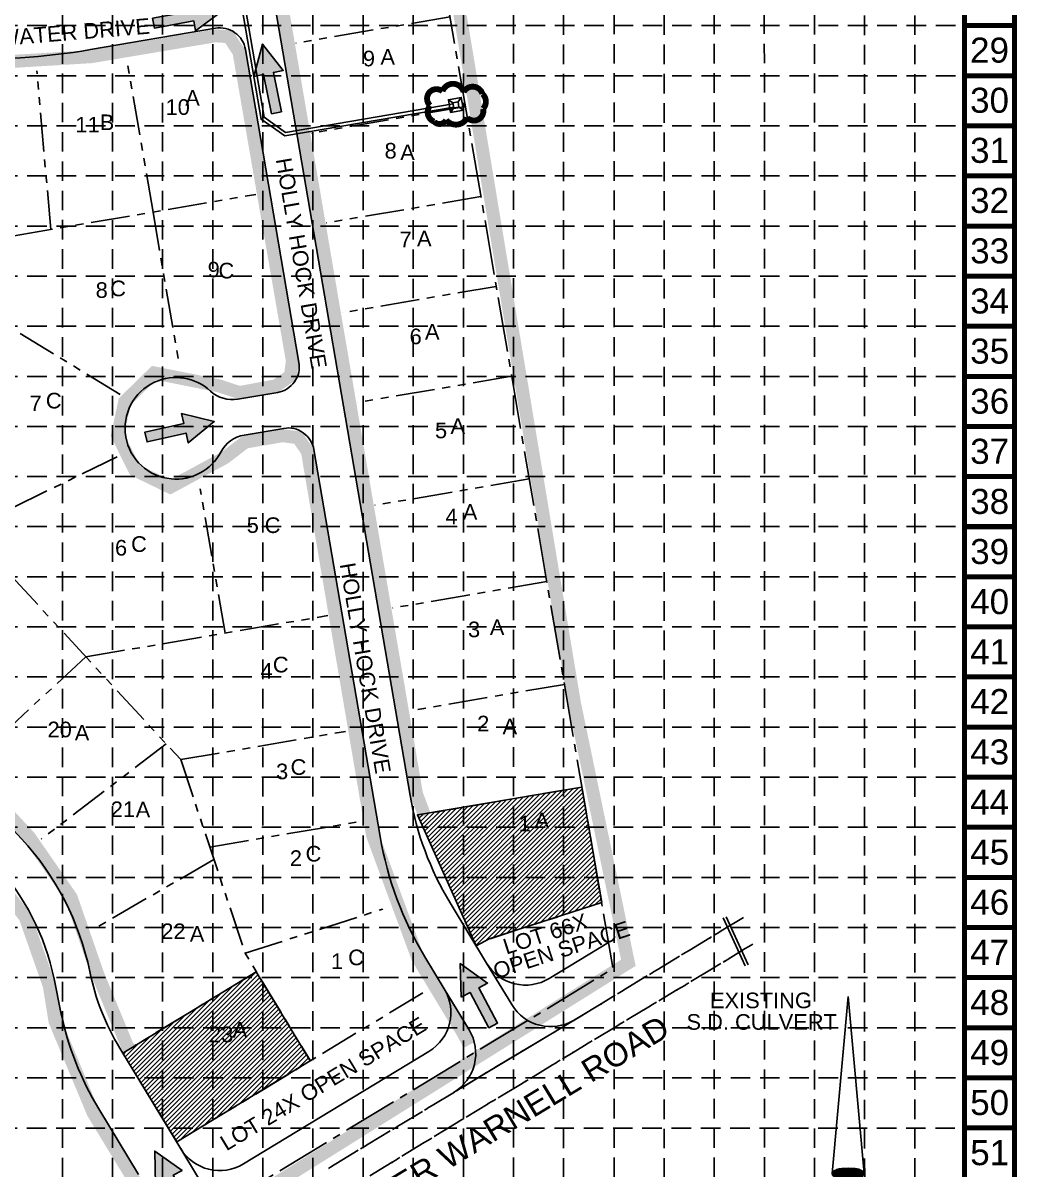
# Model space of a CAD drawing. Header units: inches. Extents: x 2374673 to 2376216, y 6907678 to 6910144.
# Drawn here: x 2375453 to 2376216, y 6908148 to 6909028 of the extents above; entities that cross this region are included whole.
import ezdxf
from ezdxf.enums import TextEntityAlignment as Align

# ---------------------------------------------------------------- set-up
doc = ezdxf.new("R2010")
doc.units = ezdxf.units.IN
doc.header["$LTSCALE"] = 60
doc.header["$MEASUREMENT"] = 0
for name, pattern in [('DASHED', [0.75, 0.5, -0.25]), ('EOA', [0.88, 0.5, 0.04, 0.08, 0.08, 0.04, 0.04, 0.05, -0.05]), ('HIDDEN', [0.375, 0.25, -0.125]), ('LONG_SHORT_DASH', [1, 0.7, -0.1, 0.1, -0.1]), ('LONG_TWO_SHORT', [1, 0.5, -0.1, 0.1, -0.1, 0.1, -0.1])]:
    doc.linetypes.add(name, pattern=pattern)
for name, color, linetype in [('ARROWS', 252, 'Continuous'), ('BASE', 7, 'Continuous'), ('BOUNDARY', 13, 'Continuous'), ('CURB', 5, 'Continuous'), ('Erosion Blanket', 84, 'Continuous'), ('GRADING_PAD-TEXT', 11, 'Continuous'), ('GRID', 254, 'DASHED'), ('Inlet Protection', 5, 'Continuous'), ('Limits of Disturbance', 1, 'Continuous'), ('LOT__40', 4, 'Continuous'), ('LOT_LINES', 13, 'LONG_TWO_SHORT'), ('NARROW', 7, 'Continuous'), ('PAVRD', 5, 'EOA'), ('PIPE', 4, 'Continuous'), ('SD_PIPE', 1, 'Continuous'), ('SODDED LOT', 2, 'Continuous')]:
    doc.layers.add(name, color=color, linetype=linetype)
doc.styles.get("Standard").update_dxf_attribs({"font": 'ARIAL.TTF'})
pattern_1 = [(45, (0, 0), (-1.767766953, 1.767766953), [])]

# ---------------------------------------------------------------- blocks, each defined once
blk = doc.blocks.new('North Arrow')
at = {"layer": 'NARROW'}
for p, q in [((32.43, 3.06), (32.43, 4.63)), ((0, 0), (22.36, 2)), ((28.77, -2.09), (34.02, 2.32)), ((36.18, 2.33), (30.46, 2.33)), ((36.16, 2.32), (31.04, -2.09)), ((39.1, 0.01), (59.96, 2.11)), ((0, 0), (22.33, -2.02)), ((31.2, -0.05), (21.66, -0.05)), ((21.66, -0.05), (21.66, -0.05)), ((57.45, -0.05), (33.41, -0.05)), ((59.83, -2.14), (39.04, -0.01)), ((57.69, -0.03), (57.77, -0.01)), ((57.77, -0.05), (57.69, -0.03)), ((28.77, -2.09), (34.95, -2.09)), ((32.43, -4.26), (32.43, -2.8))]:
    blk.add_line(p, q, dxfattribs=at)
blk.add_lwpolyline([(22.36, -2.03), (22.59, -1.93, 0.091577), (22.87, -1.44, 0.048306), (23.03, -0.75), (23.07, -0.01), (23.01, 0.82, 0.048306), (22.87, 1.42, 0.091577), (22.59, 1.91), (22.36, 2.01), (22.14, 1.91, 0.091577), (21.86, 1.42, 0.048306), (21.72, 0.82), (21.66, -0.01), (21.72, -0.83, 0.048306), (21.86, -1.44, 0.091577), (22.14, -1.93)], format="xyb", close=True, dxfattribs=at)
for points in [[(57.46, -0.03), (57.44, 0.08, -0.066818), (57.67, 0.47, -0.03073), (58.01, 0.84), (58.52, 1.29), (59.07, 1.7, -0.03073), (59.5, 1.95, -0.066818), (59.93, 2.1), (60.04, 2.06)], [(60.04, 2.06), (60.05, 1.95, -0.066818), (59.82, 1.56, -0.03073), (59.43, 1.14), (58.97, 0.74), (58.42, 0.33, -0.03073), (57.99, 0.08, -0.036692), (57.76, -0.02)], [(57.46, -0.04), (57.44, -0.15, 0.066818), (57.67, -0.54, 0.03073), (58.01, -0.9), (58.52, -1.36), (59.07, -1.77, 0.03073), (59.5, -2.02, 0.066818), (59.93, -2.17), (60.04, -2.13)], [(60.04, -2.13), (60.05, -2.01, 0.066818), (59.82, -1.63, 0.03073), (59.43, -1.2), (58.97, -0.8), (58.42, -0.4, 0.03073), (57.99, -0.15, 0.036692), (57.76, -0.05)]]:
    blk.add_lwpolyline(points, format="xyb", dxfattribs=at)
for centre, start, end in [((30.46, 3.86), 178.8769, 270), ((34.95, -3.62), 358.8769, 90)]:
    blk.add_arc(centre, 1.53, start, end, dxfattribs=at)
for points in [[(23.02, 0.75), (21.85, 1.42), (22.87, 1.44), (22.14, 1.91)], [(22.87, 1.44), (22.14, 1.91), (22.59, 1.91), (22.36, 2)], [(31.05, -2.09), (36.15, 2.36), (28.75, -2.06), (34.01, 2.36)], [(59.26, 1), (58.69, 1.42), (59.45, 1.15), (59, 1.65)], [(59.45, 1.15), (59, 1.65), (59.62, 1.34), (59.28, 1.82)], [(59.62, 1.34), (59.28, 1.82), (59.81, 1.55), (59.49, 1.95)], [(59.81, 1.55), (59.49, 1.95), (59.93, 1.73), (59.69, 2.04)], [(59.93, 1.73), (59.69, 2.04), (60.05, 1.94), (59.93, 2.1)], [(60.05, 1.94), (59.93, 2.1), (60.04, 2.06)], [(23.03, -0.76), (21.67, -0.05), (23.07, -0.05), (21.72, 0.82)], [(23.07, -0.05), (21.72, 0.82), (23.02, 0.75), (21.85, 1.42)], [(57.44, 0.08), (57.7, -0.01), (57.5, 0.21), (57.77, -0.01)], [(57.45, -0.04), (57.69, -0.02), (57.44, 0.08), (57.7, -0.01)], [(57.5, 0.21), (57.77, -0.01), (57.6, 0.39), (57.94, 0.06)], [(57.6, 0.39), (57.94, 0.06), (57.68, 0.5), (58.07, 0.13)], [(57.68, 0.5), (58.07, 0.13), (57.84, 0.66), (58.29, 0.26)], [(57.84, 0.66), (58.29, 0.26), (58.03, 0.86), (58.52, 0.41)], [(58.03, 0.86), (58.52, 0.41), (58.26, 1.07), (58.73, 0.57)], [(58.26, 1.07), (58.73, 0.57), (58.52, 1.3), (59.05, 0.81)], [(58.52, 1.3), (59.05, 0.81), (58.7, 1.42), (59.26, 0.99)], [(22.87, -1.44), (21.72, -0.87), (23.03, -0.76), (21.67, -0.05)], [(22.58, -1.93), (21.86, -1.45), (22.87, -1.44), (21.72, -0.87)], [(22.36, -2.01), (22.14, -1.93), (22.58, -1.93), (21.86, -1.45)], [(57.44, -0.14), (57.69, -0.02), (57.45, -0.04), (57.69, -0.02)], [(57.46, -0.19), (57.7, -0.03), (57.44, -0.14), (57.69, -0.02)], [(57.53, -0.33), (57.76, -0.05), (57.46, -0.19), (57.7, -0.03)], [(57.63, -0.48), (57.9, -0.1), (57.53, -0.33), (57.76, -0.05)], [(57.78, -0.66), (58.09, -0.2), (57.63, -0.48), (57.9, -0.1)], [(57.97, -0.87), (58.34, -0.35), (57.78, -0.66), (58.09, -0.2)], [(58.24, -1.11), (58.61, -0.54), (57.97, -0.87), (58.34, -0.35)], [(58.61, -1.43), (58.93, -0.77), (58.24, -1.11), (58.61, -0.54)], [(58.91, -1.64), (59.2, -1), (58.61, -1.43), (58.93, -0.77)], [(59.12, -1.79), (59.57, -1.36), (58.92, -1.65), (59.2, -1.01)], [(59.35, -1.93), (59.81, -1.62), (59.12, -1.79), (59.57, -1.36)], [(59.54, -1.32), (59.41, -1.18), (59.21, -1.01)], [(59.58, -2.05), (59.93, -1.79), (59.35, -1.93), (59.81, -1.62)], [(59.78, -2.13), (60.05, -2.01), (59.58, -2.05), (59.93, -1.79)], [(59.92, -2.17), (60.04, -2.13), (59.78, -2.13), (60.05, -2.01)]]:
    blk.add_solid(points, dxfattribs=at)
blk = doc.blocks.new('arrow')
blk.add_lwpolyline([(-67.01, -25.36), (-59.33, -25.42), (-59.57, -56.14), (-51.89, -56.2), (-51.65, -25.48), (-43.97, -25.54), (-55.3, -2.41), (-67.01, -25.36)], close=True)
at = {"color": 254}
for points in [[(-43.97, -25.54), (-67.01, -25.36), (-55.3, -2.41), (-67.01, -25.36)], [(-59.57, -56.14), (-51.89, -56.2), (-59.33, -25.42), (-51.65, -25.48)]]:
    blk.add_solid(points, dxfattribs=at)

msp = doc.modelspace()

# ---------------------------------------------------------------- hatches: boundary and pattern name
at = {"layer": 'SODDED LOT'}
h = msp.add_hatch(dxfattribs=at)
h.set_pattern_fill('ANSI31', color=256, scale=20, style=0)
h.set_pattern_definition(pattern_1)
h.paths.add_polyline_path([(2375800.64, 6908319.38), (2375810.64, 6908324.76), (2375897.07, 6908352.68), (2375881.89, 6908441.35), (2375755.56, 6908419.91)])
h = msp.add_hatch(dxfattribs=at)
h.set_pattern_fill('ANSI31', color=256, scale=20, style=0)
h.set_pattern_definition(pattern_1)
h.paths.add_polyline_path([(2375529.36, 6908237.14), (2375631.86, 6908299.5), (2375673.24, 6908231.19), (2375570.82, 6908168.86)])

# ---------------------------------------------------------------- linework, layer by layer
at = {"layer": 'BASE', "const_width": 3.85}
for points in [[(2376214, 6907679.5), (2376214, 6910141.68), (2374675.13, 6910141.68), (2374675.13, 6907679.5)], [(2376175.53, 6907717.97), (2376175.53, 6910103.21), (2374713.6, 6910103.21), (2374713.6, 6907717.97)]]:
    msp.add_lwpolyline(points, close=True, dxfattribs=at)
for points in [[(2376214, 6909026.01), (2376175.53, 6909026.01)], [(2376214, 6908987.53), (2376175.53, 6908987.53)], [(2376214, 6908949.06), (2376175.53, 6908949.06)], [(2376214, 6908910.59), (2376175.53, 6908910.59)], [(2376214, 6908872.12), (2376175.53, 6908872.12)], [(2376214, 6908833.65), (2376175.53, 6908833.65)], [(2376214, 6908795.18), (2376175.53, 6908795.18)], [(2376214, 6908756.7), (2376175.53, 6908756.7)], [(2376214, 6908718.23), (2376175.53, 6908718.23)], [(2376214, 6908679.76), (2376175.53, 6908679.76)], [(2376214, 6908641.29), (2376175.53, 6908641.29)], [(2376214, 6908602.82), (2376175.53, 6908602.82)], [(2376214, 6908564.35), (2376175.53, 6908564.35)], [(2376214, 6908525.87), (2376175.53, 6908525.87)], [(2376214, 6908487.4), (2376175.53, 6908487.4)], [(2376214, 6908448.93), (2376175.53, 6908448.93)], [(2376214, 6908410.46), (2376175.53, 6908410.46)], [(2376214, 6908371.99), (2376175.53, 6908371.99)], [(2376214, 6908333.52), (2376175.53, 6908333.52)], [(2376214, 6908295.04), (2376175.53, 6908295.04)], [(2376214, 6908256.57), (2376175.53, 6908256.57)], [(2376214, 6908218.1), (2376175.53, 6908218.1)], [(2376214, 6908179.63), (2376175.53, 6908179.63)]]:
    msp.add_lwpolyline(points, dxfattribs=at)
at = {"layer": 'BOUNDARY', "color": 250, "linetype": 'LONG_SHORT_DASH', "flags": 128}
msp.add_lwpolyline([(2375316.21, 6909999.41), (2375481.95, 6910001.17), (2375631.36, 6910000.99), (2376062.88, 6910004.02), (2376169.01, 6909200.59), (2375755.32, 6909180.66), (2375806.37, 6908882.92), (2375905.72, 6908301.86), (2375500.03, 6908055.74), (2375186.51, 6908394.4), (2375107.09, 6908202.16), (2375041.7, 6908030.88), (2374759.33, 6908266.66), (2374819, 6908352.16), (2374966.8, 6908673.77), (2374727.75, 6908833.73), (2375002.39, 6909918.05), (2375142.41, 6909998.91), (2375316.21, 6909999.41)], close=True, dxfattribs=at)
at = {"layer": 'CURB', "color": 250, "linetype": 'Continuous', "flags": 128}
for points in [[(2375808.69, 6908306.19), (2375780.66, 6908352.5, -0.094022), (2375749.92, 6908434.94), (2375631.57, 6909127.15)], [(2375664.66, 6908767.46), (2375623.6, 6909007.63, 0.414214), (2375600.51, 6909023.97), (2375504.55, 6909007.56, -0.105177), (2375290.85, 6909016.17), (2375254.2, 6909025.52, 0.435971), (2375229.57, 6909009.64), (2375229.51, 6909009.33, 0.006791), (2375227.38, 6908996.3), (2375193.37, 6908769.69, -0.054703), (2375178.66, 6908714), (2375178.66, 6908714, 0.285621), (2375182.63, 6908693.25), (2375451.72, 6908401.67, -0.136328), (2375504.05, 6908299.75), (2375504.05, 6908299.75, 0.085455), (2375527.1, 6908240.99), (2375573.92, 6908163.64)], [(2375664.66, 6908767.46), (2375664.66, 6908767.46, -0.414214), (2375648.32, 6908744.37), (2375617.82, 6908739.16)], [(2375617.82, 6908739.16), (2375617.82, 6908739.16, -0.232963), (2375596.63, 6908745.44), (2375596.63, 6908745.44, 0.303136), (2375553.86, 6908752.23), (2375553.86, 6908752.23, 0.339454), (2375531.71, 6908710.23), (2375531.71, 6908710.23, 0.339454), (2375566.56, 6908677.97), (2375566.56, 6908677.97, 0.303135), (2375604.64, 6908698.59), (2375604.64, 6908698.59, -0.232963), (2375622.54, 6908711.56), (2375622.54, 6908711.56)], [(2375622.54, 6908711.56), (2375653.04, 6908716.77, -0.414214), (2375676.12, 6908700.43), (2375676.12, 6908700.43)], [(2375676.12, 6908700.43), (2375726.93, 6908403.31, 0.094022), (2375761.31, 6908311.09), (2375776.24, 6908286.43)], [(2375135.28, 6908640.06), (2375135.28, 6908640.06, 0.065885), (2375102.27, 6908587.67), (2375102.27, 6908587.67), (2375102.27, 6908587.67, -0.065885), (2375135.28, 6908640.06), (2375135.28, 6908640.06, 0.018078), (2375146.94, 6908655.17), (2375146.94, 6908655.17, -0.475332), (2375177.9, 6908657.09), (2375431.14, 6908382.68, -0.136328), (2375476.63, 6908294.09), (2375481.97, 6908268.18, 0.085455), (2375510.97, 6908194.26), (2375541.41, 6908143.96)], [(2375902.28, 6908321.99), (2375856.79, 6908294.39, -0.4145), (2375808.69, 6908306.19), (2375808.69, 6908306.19)], [(2375776.24, 6908286.43), (2375795.29, 6908254.95, -0.41523), (2375783.37, 6908206.82), (2375783.37, 6908206.82), (2375875.96, 6908262.42), (2375875.96, 6908262.42, -0.413198), (2375827.99, 6908274.3), (2375808.69, 6908306.19)], [(2375573.86, 6908163.73), (2375573.86, 6908163.73, 0.4145), (2375621.96, 6908151.93), (2375764.45, 6908238.38, 0.413927), (2375776.24, 6908286.43), (2375776.24, 6908286.43)], [(2375573.92, 6908163.64), (2375586.8, 6908142.37, 0.406282), (2375634.04, 6908130.07), (2375634.98, 6908130.61)]]:
    msp.add_lwpolyline(points, format="xyb", dxfattribs=at)
at = {"layer": 'Erosion Blanket', "const_width": 10, "flags": 128}
for points in [[(2375642.78, 6909092.15), (2375667.91, 6908945.2), (2375754.88, 6908436.03), (2375761.13, 6908419.34)], [(2375795.43, 6908243.38), (2375790.11, 6908253.46), (2375755.91, 6908310.03), (2375721.22, 6908404.23), (2375671.16, 6908698.96), (2375663.9, 6908709.62), (2375651.95, 6908711.12), (2375623.36, 6908706.21), (2375607.78, 6908694.27), (2375565.83, 6908671.57), (2375538.58, 6908684.81), (2375525.39, 6908711.51), (2375530.92, 6908737.32), (2375553.44, 6908759.36), (2375603.34, 6908749.39), (2375618.95, 6908744.27), (2375646.84, 6908749.39), (2375658.1, 6908757.06), (2375659.63, 6908768.56), (2375618.6, 6909005.72), (2375610.84, 6909017.45), (2375600.52, 6909018.23), (2375505.16, 6909002.16), (2375396.99, 6908995.62)], [(2375271.34, 6908604.58), (2375311.96, 6908562.19), (2375318.19, 6908552.85), (2375328.87, 6908543.07), (2375383.56, 6908483.39), (2375457.87, 6908402.7), (2375489.73, 6908356.58), (2375510.14, 6908297.62), (2375532.53, 6908243.38), (2375534.4, 6908240.22)], [(2375249.75, 6908571.85), (2375295.93, 6908521.29), (2375302.15, 6908515.25), (2375354.16, 6908457.82), (2375424.84, 6908379.85), (2375454.57, 6908341.38), (2375472.93, 6908289.06), (2375477.38, 6908261.61), (2375506.7, 6908191.16), (2375537.81, 6908140.04), (2375540.5, 6908116.7)]]:
    msp.add_lwpolyline(points, dxfattribs=at)
at = {"layer": 'GRID', "linetype": 'HIDDEN'}
for p, q in [((2375483.04, 6907871.75), (2375483.04, 6910103.21)), ((2375521.51, 6907871.74), (2375521.51, 6910103.21)), ((2375559.98, 6907871.73), (2375559.98, 6910103.21)), ((2375598.45, 6907871.73), (2375598.45, 6910103.21)), ((2375636.92, 6907871.72), (2375636.92, 6910103.21)), ((2375675.39, 6907871.72), (2375675.39, 6910103.21)), ((2375713.87, 6907871.71), (2375713.87, 6910103.21)), ((2375752.34, 6907871.7), (2375752.34, 6910103.21)), ((2375790.99, 6907871.79), (2375790.81, 6910103.21)), ((2375829.42, 6907871.98), (2375829.28, 6910103.21)), ((2375867.86, 6907871.52), (2375867.75, 6910103.21)), ((2375906.69, 6907871.87), (2375906.39, 6910104.08)), ((2375944.95, 6907871.47), (2375944.87, 6910104.08)), ((2375983.46, 6907871.94), (2375983.34, 6910104.08)), ((2376022, 6907872.07), (2376021.81, 6910104.08)), ((2376060.4, 6907871.74), (2376060.28, 6910104.08)), ((2376098.95, 6907871.23), (2376098.75, 6910104.08)), ((2376137.45, 6907871.34), (2376137.22, 6910104.08)), ((2374713.6, 6909026.01), (2376175.53, 6909026.01)), ((2374713.6, 6908987.53), (2376175.53, 6908987.53)), ((2374713.6, 6908949.06), (2376175.53, 6908949.06)), ((2374713.6, 6908910.59), (2376175.53, 6908910.59)), ((2374713.6, 6908872.12), (2376175.53, 6908872.12)), ((2374713.6, 6908833.65), (2376175.53, 6908833.65)), ((2374713.6, 6908795.18), (2376175.53, 6908795.18)), ((2374713.6, 6908756.7), (2376175.53, 6908756.7)), ((2374713.6, 6908718.23), (2376175.53, 6908718.23)), ((2374713.6, 6908679.76), (2376175.53, 6908679.76)), ((2374713.6, 6908641.29), (2376175.53, 6908641.29)), ((2374713.6, 6908602.82), (2376175.53, 6908602.82)), ((2374713.6, 6908564.35), (2376175.53, 6908564.35)), ((2374713.6, 6908525.87), (2376175.53, 6908525.87)), ((2374713.6, 6908487.4), (2376175.53, 6908487.4)), ((2374713.6, 6908448.93), (2376175.53, 6908448.93)), ((2374713.6, 6908410.46), (2376175.53, 6908410.46)), ((2374713.6, 6908371.99), (2376175.53, 6908371.99)), ((2374713.6, 6908333.52), (2376175.53, 6908333.52)), ((2374713.6, 6908295.04), (2376175.53, 6908295.04)), ((2374713.6, 6908256.57), (2376175.53, 6908256.57)), ((2374713.6, 6908218.1), (2376175.53, 6908218.1)), ((2374713.24, 6908179.5), (2376175.16, 6908179.5))]:
    msp.add_line(p, q, dxfattribs=at)
at = {"layer": 'Inlet Protection', "color": 5, "const_width": 4.48}
msp.add_lwpolyline([(2375793.8, 6908955.26, 0.520567), (2375793.8, 6908955.26, 0.765195), (2375806, 6908962.21, 0.417879), (2375805.5, 6908973.56, 0.6649), (2375791.07, 6908975.01, 0.744833), (2375774.85, 6908975.54, 0.975642), (2375765.33, 6908964.63, 0.520567), (2375768.47, 6908952.24, 0.520567), (2375777.62, 6908953.55, 0.540264), (2375793.8, 6908955.26)], format="xyb", close=True, dxfattribs=at)
at = {"layer": 'Limits of Disturbance', "linetype": 'HIDDEN', "ltscale": 3, "const_width": 10, "flags": 128}
msp.add_lwpolyline([(2375917.52, 6908306.42), (2375876.02, 6908506.29), (2375764.63, 6909176.84), (2376167.49, 6909198.62), (2376072.3, 6910009.39), (2375136.3, 6910007.12), (2374990.7, 6909921.8), (2374722.35, 6908831.27), (2374961.44, 6908667.07), (2374810.13, 6908351.94), (2374748.38, 6908264.99), (2375048.84, 6908015.2), (2375191.43, 6908385.27), (2375493.49, 6908041.16)], close=True, dxfattribs=at)
at = {"layer": 'LOT_LINES', "color": 250, "linetype": 'LONG_TWO_SHORT'}
for p, q in [((2375780.68, 6909032.77), (2375662.33, 6909012.54)), ((2375792.51, 6908963.78), (2375674.12, 6908943.54)), ((2375804.34, 6908894.79), (2375685.92, 6908874.54)), ((2375816.14, 6908825.79), (2375697.72, 6908805.54)), ((2375827.94, 6908756.79), (2375709.52, 6908736.54)), ((2375841.42, 6908677.93), (2375723, 6908657.69)), ((2375854.9, 6908599.08), (2375736.48, 6908578.83)), ((2375868.39, 6908520.22), (2375751.01, 6908500.15)), ((2375881.87, 6908441.37), (2375768.24, 6908421.94))]:
    msp.add_line(p, q, dxfattribs=at)
at = {"layer": 'LOT_LINES', "color": 250, "linetype": 'LONG_TWO_SHORT', "flags": 128}
for points in [[(2375552.61, 6908882.88), (2375532.38, 6909001.16)], [(2375474.11, 6908869.46), (2375463.5, 6908991.19)], [(2375386.78, 6908854.52), (2375631.46, 6908896.36)], [(2375552.61, 6908882.88), (2375572.46, 6908766.75)], [(2375527.46, 6908742.83), (2375383.21, 6908830.77)], [(2375362.34, 6908691.68), (2375573.91, 6908462.43)], [(2375525.19, 6908694.94), (2375410.7, 6908639.28)], [(2375607.89, 6908559.55), (2375588.93, 6908670.46)], [(2375501.13, 6908541.29), (2375686.75, 6908573.03)], [(2375501.13, 6908541.29), (2375412.94, 6908459.91)], [(2375573.91, 6908462.43), (2375700.34, 6908484.05)], [(2375562.83, 6908474.43), (2375466.7, 6908401.3)], [(2375573.91, 6908462.43), (2375623.31, 6908313.7), (2375673.42, 6908231.11)], [(2375596.23, 6908395.23), (2375708.79, 6908414.47)], [(2375599.37, 6908385.78), (2375506.46, 6908331.9)], [(2375623.31, 6908313.7), (2375728.93, 6908347.65)], [(2375897.04, 6908352.66), (2375810.41, 6908324.6)], [(2375631.99, 6908299.4), (2375538.76, 6908242.97)], [(2375580.18, 6908174.54), (2375763.71, 6908285.88)]]:
    msp.add_lwpolyline(points, dxfattribs=at)
at = {"layer": 'PAVRD', "color": 250, "linetype": 'Continuous', "flags": 128}
for points in [[(2376005.97, 6908341.17), (2375988.85, 6908330.83), (2375988.85, 6908330.83), (2375986.11, 6908329.17), (2375986.11, 6908329.17), (2375984.74, 6908328.35), (2375984.74, 6908328.35), (2375983.03, 6908327.31)], [(2375981.32, 6908326.28), (2375980.08, 6908325.53), (2375980.08, 6908325.53), (2375964.2, 6908315.94), (2375964.2, 6908315.94), (2375961.46, 6908314.28), (2375961.46, 6908314.28), (2375960.09, 6908313.45), (2375960.09, 6908313.45), (2375958.38, 6908312.42)], [(2375990.22, 6908306.9), (2375991.23, 6908307.51), (2375991.23, 6908307.51), (2376007.31, 6908317.29), (2376007.31, 6908317.29), (2376010.04, 6908318.95), (2376010.04, 6908318.95), (2376011.41, 6908319.79), (2376011.41, 6908319.79), (2376013.11, 6908320.83)], [(2375956.67, 6908311.39), (2375939.55, 6908301.04), (2375939.55, 6908301.04), (2375936.81, 6908299.39), (2375936.81, 6908299.39), (2375935.44, 6908298.56), (2375935.44, 6908298.56), (2375933.73, 6908297.53)], [(2375965.56, 6908292.01), (2375982.68, 6908302.35), (2375982.68, 6908302.35), (2375985.42, 6908304.01), (2375985.42, 6908304.01), (2375986.79, 6908304.83), (2375986.79, 6908304.83), (2375988.5, 6908305.87)], [(2375932.02, 6908296.49), (2375930.5, 6908295.58), (2375930.5, 6908295.58), (2375914.95, 6908286.07), (2375914.95, 6908286.07), (2375912.22, 6908284.4), (2375912.22, 6908284.4), (2375910.86, 6908283.56), (2375910.86, 6908283.56), (2375909.15, 6908282.52)], [(2375940.87, 6908277.19), (2375954.86, 6908285.54), (2375954.86, 6908285.54), (2375958.03, 6908287.46), (2375958.03, 6908287.46), (2375960.77, 6908289.11), (2375960.77, 6908289.11), (2375962.14, 6908289.94), (2375962.14, 6908289.94), (2375963.85, 6908290.98)], [(2375907.44, 6908281.48), (2375896.65, 6908274.87), (2375896.65, 6908274.87), (2375890.35, 6908271.09), (2375890.35, 6908271.09), (2375887.61, 6908269.44), (2375887.61, 6908269.44), (2375886.24, 6908268.61), (2375886.24, 6908268.61), (2375884.53, 6908267.58)], [(2375916.15, 6908262.42), (2375918.02, 6908263.55), (2375918.02, 6908263.55), (2375933.31, 6908272.68), (2375933.31, 6908272.68), (2375936.06, 6908274.32), (2375936.06, 6908274.32), (2375937.44, 6908275.14), (2375937.44, 6908275.14), (2375939.15, 6908276.17)], [(2375882.81, 6908266.55), (2375865.67, 6908256.25), (2375865.67, 6908256.25), (2375862.93, 6908254.6), (2375862.93, 6908254.6), (2375861.56, 6908253.77), (2375861.56, 6908253.77), (2375860.52, 6908253.15), (2375860.52, 6908253.15), (2375859.84, 6908252.75)], [(2375891.5, 6908247.53), (2375908.61, 6908257.87), (2375908.61, 6908257.87), (2375911.35, 6908259.52), (2375911.35, 6908259.52), (2375912.72, 6908260.35), (2375912.72, 6908260.35), (2375914.43, 6908261.39)], [(2375858.12, 6908251.72), (2375840.94, 6908241.48), (2375840.94, 6908241.48), (2375838.19, 6908239.85), (2375838.19, 6908239.85), (2375836.82, 6908239.03), (2375836.82, 6908239.03), (2375835.1, 6908238)], [(2375866.87, 6908232.6), (2375875.12, 6908237.63), (2375875.12, 6908237.63), (2375883.97, 6908242.97), (2375883.97, 6908242.97), (2375886.7, 6908244.63), (2375886.7, 6908244.63), (2375888.07, 6908245.46), (2375888.07, 6908245.46), (2375889.79, 6908246.49)], [(2375833.38, 6908236.98), (2375825.85, 6908232.49), (2375825.85, 6908232.49), (2375816.25, 6908226.67), (2375816.25, 6908226.67), (2375813.51, 6908225.01), (2375813.51, 6908225.01), (2375812.14, 6908224.18), (2375812.14, 6908224.18), (2375810.43, 6908223.15)], [(2375842.28, 6908217.59), (2375859.36, 6908228.01), (2375859.36, 6908228.01), (2375862.09, 6908229.68), (2375862.09, 6908229.68), (2375863.45, 6908230.51), (2375863.45, 6908230.51), (2375865.16, 6908231.55)], [(2375808.72, 6908222.11), (2375791.62, 6908211.74), (2375791.62, 6908211.74), (2375791.45, 6908211.64), (2375791.45, 6908211.64), (2375788.88, 6908210.09), (2375788.88, 6908210.09), (2375787.51, 6908209.26), (2375787.51, 6908209.26), (2375785.79, 6908208.23)], [(2375817.57, 6908202.8), (2375834.75, 6908213.05), (2375834.75, 6908213.05), (2375837.5, 6908214.69), (2375837.5, 6908214.69), (2375838.55, 6908215.32), (2375838.55, 6908215.32), (2375838.87, 6908215.51), (2375838.87, 6908215.51), (2375840.58, 6908216.55)], [(2375784.08, 6908207.2), (2375766.96, 6908196.86), (2375766.96, 6908196.86), (2375764.22, 6908195.21), (2375764.22, 6908195.21), (2375762.85, 6908194.38), (2375762.85, 6908194.38), (2375761.13, 6908193.35)], [(2375792.93, 6908187.91), (2375809.78, 6908198.15), (2375809.78, 6908198.15), (2375810.02, 6908198.29), (2375810.02, 6908198.29), (2375812.77, 6908199.93), (2375812.77, 6908199.93), (2375814.14, 6908200.75), (2375814.14, 6908200.75), (2375815.86, 6908201.78)], [(2375759.42, 6908192.32), (2375742.3, 6908181.99), (2375742.3, 6908181.99), (2375740.05, 6908180.63), (2375740.05, 6908180.63), (2375739.56, 6908180.33), (2375739.56, 6908180.33), (2375738.19, 6908179.5), (2375738.19, 6908179.5), (2375736.48, 6908178.46)], [(2375768.33, 6908172.93), (2375776.84, 6908178.13), (2375776.84, 6908178.13), (2375785.41, 6908183.34), (2375785.41, 6908183.34), (2375788.14, 6908185), (2375788.14, 6908185), (2375789.51, 6908185.83), (2375789.51, 6908185.83), (2375791.22, 6908186.87)], [(2375734.77, 6908177.42), (2375717.69, 6908167.03), (2375717.69, 6908167.03), (2375714.95, 6908165.37), (2375714.95, 6908165.37), (2375713.59, 6908164.53), (2375713.59, 6908164.53), (2375711.88, 6908163.49)], [(2375743.75, 6908157.91), (2375760.82, 6908168.34), (2375760.82, 6908168.34), (2375763.55, 6908170.01), (2375763.55, 6908170.01), (2375764.91, 6908170.84), (2375764.91, 6908170.84), (2375766.62, 6908171.88)], [(2375710.17, 6908162.46), (2375693.08, 6908152.06), (2375693.08, 6908152.06), (2375690.35, 6908150.4), (2375690.35, 6908150.4), (2375690.22, 6908150.33), (2375690.22, 6908150.33), (2375688.98, 6908149.57), (2375688.98, 6908149.57), (2375687.26, 6908148.54)], [(2375719.14, 6908142.95), (2375736.25, 6908153.32), (2375736.25, 6908153.32), (2375736.27, 6908153.33), (2375736.27, 6908153.33), (2375738.98, 6908154.99), (2375738.98, 6908154.99), (2375740.34, 6908155.82), (2375740.34, 6908155.82), (2375742.05, 6908156.86)]]:
    msp.add_lwpolyline(points, dxfattribs=at)
at = {"layer": 'PAVRD', "color": 250, "linetype": 'Continuous'}
msp.add_polyline3d([(2375791.45, 6908211.64, 717.19), (2375825.85, 6908232.49, 717.1), (2375860.52, 6908253.15, 717.1), (2375896.65, 6908274.87, 716.94)], dxfattribs=at)
for p in [(2375980.08, 6908325.53, 716.56), (2375991.23, 6908307.51, 717.31), (2375930.5, 6908295.58, 716.81), (2375954.86, 6908285.54, 717.23), (2375896.65, 6908274.87, 716.94), (2375918.02, 6908263.55, 717.44), (2375860.52, 6908253.15, 717.1), (2375825.85, 6908232.49, 717.1), (2375875.12, 6908237.63, 717.48), (2375838.55, 6908215.32, 717.6), (2375791.45, 6908211.64, 717.19), (2375809.78, 6908198.15, 717.48), (2375740.05, 6908180.63, 716.56), (2375776.84, 6908178.13, 717.39), (2375736.27, 6908153.33, 716.6), (2375690.22, 6908150.33, 715.48)]:
    msp.add_point(p, dxfattribs=at)
at = {"layer": 'PIPE', "color": 250, "linetype": 'Continuous', "flags": 128}
for points in [[(2375990.4, 6908340.86), (2376007.3, 6908303.97)], [(2375992.52, 6908341.83), (2376009.42, 6908304.94)]]:
    msp.add_lwpolyline(points, dxfattribs=at)
at = {"layer": 'SD_PIPE', "color": 250, "linetype": 'Continuous', "flags": 128}
for points in [[(2375610.58, 6909100.07), (2375635.53, 6908954.17), (2375653.69, 6908941.31), (2375783.42, 6908963.49)], [(2375613.05, 6909100.49), (2375637.82, 6908955.61), (2375654.29, 6908943.95), (2375783, 6908965.96)], [(2375786.82, 6908967.37), (2375789.27, 6908970.83)], [(2375782.87, 6908966.69), (2375779.41, 6908969.14)], [(2375783.55, 6908962.75), (2375781.1, 6908959.29)], [(2375787.49, 6908963.43), (2375790.96, 6908960.98)]]:
    msp.add_lwpolyline(points, dxfattribs=at)
for points in [[(2375781.1, 6908959.29), (2375779.41, 6908969.14), (2375789.27, 6908970.83), (2375790.96, 6908960.98), (2375781.1, 6908959.29)], [(2375783.55, 6908962.75), (2375782.87, 6908966.69), (2375786.82, 6908967.37), (2375787.49, 6908963.43), (2375783.55, 6908962.75)]]:
    msp.add_lwpolyline(points, close=True, dxfattribs=at)
at = {"layer": 'SODDED LOT', "flags": 128}
for points in [[(2375800.64, 6908319.38), (2375810.64, 6908324.76), (2375897.07, 6908352.68), (2375881.89, 6908441.35), (2375755.56, 6908419.91)], [(2375529.36, 6908237.14), (2375631.86, 6908299.5), (2375673.24, 6908231.19), (2375570.82, 6908168.86)]]:
    msp.add_lwpolyline(points, close=True, dxfattribs=at)

# ---------------------------------------------------------------- block references
at = {"layer": 'ARROWS'}
for p, rotation in [((2375618.48, 6908983.57), 280.6799087292365), ((2375690.35, 6909025.62), 11.92622635604773), ((2375614.57, 6908668.64), 283.1875857359841), ((2375835.96, 6908334.27), 28.51195650807498), ((2375601.34, 6908190.31), 28.51195652667181)]:
    msp.add_blockref('arrow', p, dxfattribs=dict(at, rotation=rotation))
at = {"layer": 'BASE', "xscale": 6.077499999664724, "yscale": 6.077499999664724, "zscale": 6.077499999954853, "rotation": 270}
msp.add_blockref('North Arrow', (2376086.33, 6908280.43), dxfattribs=at)

# ---------------------------------------------------------------- texts
at = {"layer": 'BASE'}
for s, p in [('29', (2376194.78, 6909007.18)), ('30', (2376194.78, 6908968.71)), ('31', (2376194.78, 6908930.24)), ('32', (2376194.78, 6908891.77)), ('33', (2376194.89, 6908853.04)), ('34', (2376194.89, 6908814.57)), ('35', (2376194.89, 6908776.09)), ('36', (2376194.89, 6908737.62)), ('37', (2376194.89, 6908699.15)), ('38', (2376194.89, 6908660.68)), ('39', (2376194.89, 6908622.21)), ('40', (2376194.89, 6908583.74)), ('41', (2376194.89, 6908545.26)), ('42', (2376194.85, 6908506.96)), ('43', (2376194.89, 6908468.32)), ('44', (2376194.89, 6908429.85)), ('45', (2376194.89, 6908391.38)), ('46', (2376194.89, 6908352.91)), ('47', (2376194.89, 6908314.43)), ('48', (2376194.89, 6908275.96)), ('49', (2376194.9, 6908237.59)), ('50', (2376194.9, 6908199.11)), ('51', (2376194.9, 6908160.64))]:
    msp.add_text(s, height=19.236, dxfattribs=at).set_placement(p, align=Align.MIDDLE_CENTER)
at = {"layer": 'GRADING_PAD-TEXT', "color": 250, "linetype": 'Continuous'}
msp.add_text('RAINWATER DRIVE', height=12, rotation=4.69033, dxfattribs=at).set_placement((2375394.72, 6909007.08))
for s, p in [('A', (2375732.78, 6908996, 100)), ('A', (2375582.99, 6908964.49, 100)), ('B', (2375517.29, 6908945.77, 100)), ('A', (2375748, 6908922.71, 100)), ('A', (2375760.86, 6908856.57, 100)), ('C', (2375608.9, 6908831.89, 100)), ('C', (2375525.79, 6908818.22, 100)), ('A', (2375766.98, 6908784.97, 100)), ('C', (2375476.4, 6908732.06, 100)), ('A', (2375786.59, 6908712.55, 100)), ('A', (2375796.05, 6908646.6, 100)), ('C', (2375644.4, 6908636.42, 100)), ('C', (2375541.81, 6908621.93, 100)), ('A', (2375816.78, 6908558.06, 704)), ('C', (2375650.66, 6908529.37, 100)), ('A', (2375498.13, 6908477.11, 100)), ('A', (2375826.53, 6908481.89, 100)), ('C', (2375664.27, 6908450.71, 100)), ('A', (2375544.89, 6908418.06, 100)), ('A', (2375851.14, 6908409.66, 100)), ('C', (2375675.8, 6908384.19, 100)), ('A', (2375586.44, 6908322.59, 100)), ('C', (2375708.46, 6908304.56, 100)), ('EXISTING', (2376019.3, 6908271.53)), ('S.D. CULVERT', (2376019.88, 6908255)), ('A', (2375619.39, 6908248.99, 100))]:
    msp.add_text(s, height=12, dxfattribs=at).set_placement(p, align=Align.CENTER)
for s, height, rotation, p in [('HOLLY HOCK DRIVE', 12, 279.70274, (2375686.27, 6908763.8, -99999)), ('HOLLY HOCK DRIVE', 12, 279.70274, (2375735.36, 6908452.91, -99999)), ('TURNER WARNELL ROAD', 18, 31.2438, (2375941.47, 6908266.94))]:
    msp.add_text(s, height=height, rotation=rotation, dxfattribs=at).set_placement(p, align=Align.TOP_RIGHT)
at = {"layer": 'LOT__40', "color": 250, "linetype": 'Continuous'}
for s, p in [('9', (2375718.38, 6908994.74)), ('10', (2375571.55, 6908957.46)), ('11', (2375502.34, 6908943.95)), ('8', (2375735.01, 6908923.94)), ('7', (2375746.51, 6908855.75)), ('9', (2375599.23, 6908832.71)), ('8', (2375513.24, 6908816.97)), ('6', (2375754.26, 6908781.35)), ('7', (2375462.56, 6908729.98)), ('5', (2375773.74, 6908709.14)), ('4', (2375781.72, 6908643.13)), ('5', (2375629.19, 6908636.53)), ('6', (2375528.09, 6908619.08)), ('3', (2375799.1, 6908556.41)), ('4', (2375639.82, 6908524.65)), ('2', (2375806.12, 6908484.13)), ('20', (2375480.94, 6908479.56)), ('3', (2375651.74, 6908447.34)), ('21', (2375529.49, 6908418.29)), ('1', (2375837.9, 6908407.29)), ('2', (2375662.32, 6908380.76)), ('22', (2375568.31, 6908324.61)), ('1', (2375693.96, 6908301.64)), ('23', (2375604.95, 6908245.42))]:
    msp.add_text(s, height=12, dxfattribs=at).set_placement(p, align=Align.CENTER)
for s, rotation, p in [('OPEN SPACE', 17.94383, (2375868.02, 6908310.73)), ('LOT 66X', 17.94383, (2375855.69, 6908322.98)), ('LOT 24X OPEN SPACE', 31.24381, (2375686.2, 6908208.45))]:
    msp.add_text(s, height=12, rotation=rotation, dxfattribs=at).set_placement(p, align=Align.CENTER)

doc.saveas('drawing.dxf')
